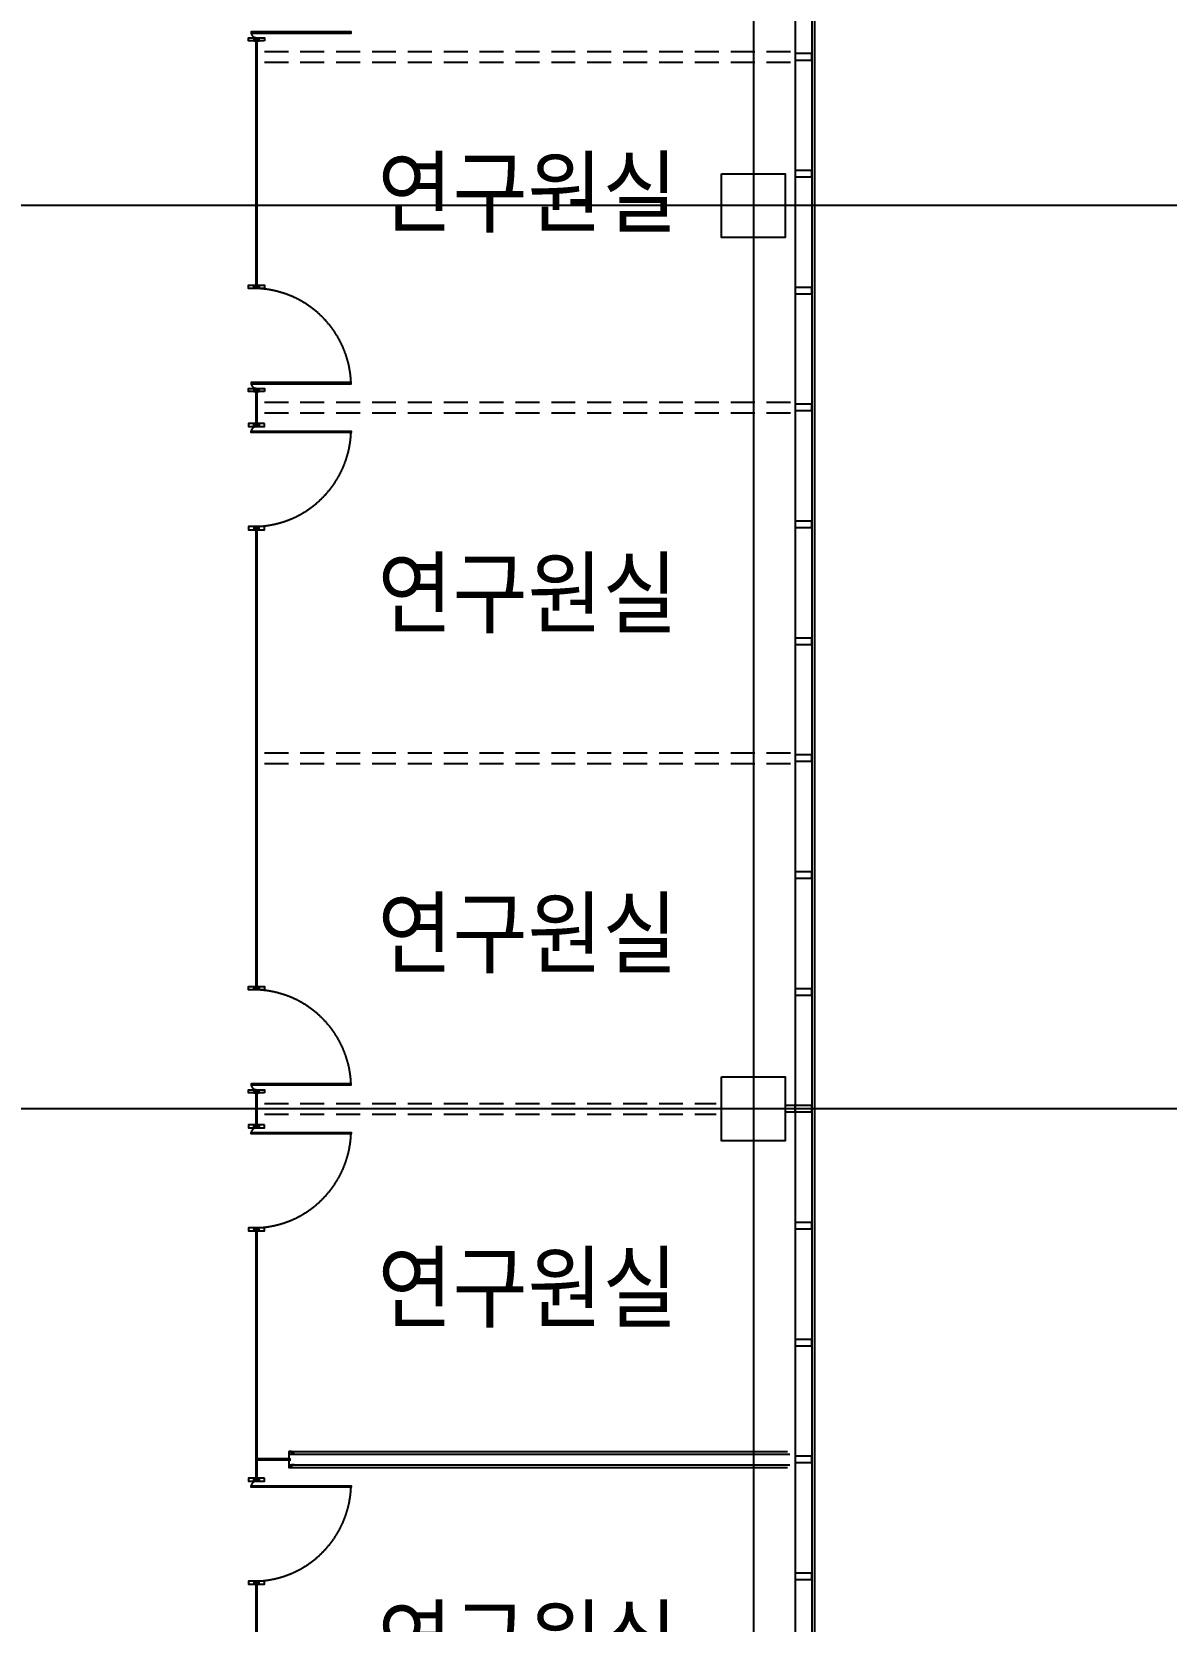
# Model space of a CAD drawing. Header units: metres. Extents: x 630750 to 860239, y 578133 to 726633.
# Drawn here: x 763716 to 774389, y 670988 to 685946 of the extents above; entities that cross this region are included whole.
import ezdxf

# ---------------------------------------------------------------- set-up
doc = ezdxf.new("R2010")
doc.units = ezdxf.units.M
doc.header["$LTSCALE"] = 300
for name, pattern in [('CEN', [62, 60, -1, 0, -1]), ('DASHDOT', [25.4, 12.7, -6.35, 0, -6.35]), ('HID1', [0.375, 0.25, -0.125]), ('업무시설_xr-base$0$CONTINOUS', [0])]:
    doc.linetypes.add(name, pattern=pattern)
for name, color, linetype in [('A-CEN-1', 1, 'Continuous'), ('A-CON', 2, 'Continuous'), ('A-TXT', 3, 'Continuous'), ('A-WIN', 4, 'Continuous'), ('A-WIN-GLASS', 4, 'Continuous'), ('INT', 117, 'Continuous'), ('KUK-DOOR', 4, 'Continuous'), ('KUK-DOOR-FRAME', 4, 'Continuous'), ('KUK-WALL-DRYWALL', 4, 'Continuous'), ('KUK-WALL-FIN 1', 30, 'Continuous'), ('KUK-WINDOW', 4, 'Continuous')]:
    doc.layers.add(name, color=color, linetype=linetype)
doc.styles.add('돋움', font='')
doc.styles.get('돋움').set_extended_font_data('Dotum')

msp = doc.modelspace()

# ---------------------------------------------------------------- linework, layer by layer
at = {"layer": 'A-CEN-1', "linetype": 'CEN'}
for p, q in [((770504.4, 706258.8, 0), (770504.4, 599969.6, 0)), ((795684.4, 684310.2, 0), (657202.6, 684310.2, 0)), ((795684.4, 675810.2, 0), (657202.6, 675810.2, 0))]:
    msp.add_line(p, q, dxfattribs=at)
at = {"layer": 'A-CON', "elevation": 0}
for points in [[(770204.4, 684610.2), (770804.4, 684610.2), (770804.4, 684010.2), (770204.4, 684010.2)], [(770204.4, 676110.2), (770804.4, 676110.2), (770804.4, 675510.2), (770204.4, 675510.2)]]:
    msp.add_lwpolyline(points, close=True, dxfattribs=at)
at = {"layer": 'A-WIN', "elevation": 0}
msp.add_lwpolyline([(770898.4, 675840.2), (770804.4, 675840.2), (770804.4, 675780.2), (770898.4, 675780.2)], close=True, dxfattribs=at)
at = {"layer": 'A-WIN-GLASS'}
for p, q in [((771054.4, 692360.2, 0), (771054.4, 669210.2, 0)), ((771078.4, 692384.2, 0), (771078.4, 669210.2, 0))]:
    msp.add_line(p, q, dxfattribs=at)
at = {"layer": 'A-WIN-GLASS', "color": 9}
msp.add_line((770898.4, 692204.2, 0), (770898.4, 669240.2, 0), dxfattribs=at)
at = {"layer": 'A-WIN-GLASS', "elevation": 0}
for points in [[(770898.4, 685740.2), (770898.4, 685680.2), (771054.4, 685680.2), (771054.4, 685740.2)], [(770898.4, 684640.2), (770898.4, 684580.2), (771054.4, 684580.2), (771054.4, 684640.2)], [(770898.4, 683540.2), (770898.4, 683480.2), (771054.4, 683480.2), (771054.4, 683540.2)], [(770898.4, 682440.2), (770898.4, 682380.2), (771054.4, 682380.2), (771054.4, 682440.2)], [(770898.4, 681340.2), (770898.4, 681280.2), (771054.4, 681280.2), (771054.4, 681340.2)], [(770898.4, 680240.2), (770898.4, 680180.2), (771054.4, 680180.2), (771054.4, 680240.2)], [(770898.4, 679140.2), (770898.4, 679080.2), (771054.4, 679080.2), (771054.4, 679140.2)], [(770898.4, 678040.2), (770898.4, 677980.2), (771054.4, 677980.2), (771054.4, 678040.2)], [(770898.4, 676940.2), (770898.4, 676880.2), (771054.4, 676880.2), (771054.4, 676940.2)], [(770898.4, 675840.2), (770898.4, 675780.2), (771054.4, 675780.2), (771054.4, 675840.2)], [(770898.4, 674740.2), (770898.4, 674680.2), (771054.4, 674680.2), (771054.4, 674740.2)], [(770898.4, 673640.2), (770898.4, 673580.2), (771054.4, 673580.2), (771054.4, 673640.2)], [(770898.4, 672540.2), (770898.4, 672480.2), (771054.4, 672480.2), (771054.4, 672540.2)], [(770898.4, 671440.2), (770898.4, 671380.2), (771054.4, 671380.2), (771054.4, 671440.2)]]:
    msp.add_lwpolyline(points, close=True, dxfattribs=at)
at = {"layer": 'INT', "linetype": 'HID1', "ltscale": 3}
for p, q in [((765904.4, 685760.2), (770904.4, 685760.2)), ((765904.4, 685660.2), (770904.4, 685660.2)), ((765904.4, 682460.2), (770904.4, 682460.2)), ((765904.4, 682360.2), (770904.4, 682360.2)), ((765904.4, 679160.2), (770904.4, 679160.2)), ((765904.4, 679060.2), (770904.4, 679060.2)), ((765904.4, 675860.2), (770154.4, 675860.2)), ((765904.4, 675760.2), (770154.4, 675760.2))]:
    msp.add_line(p, q, dxfattribs=at)
at = {"layer": 'KUK-DOOR', "color": 4}
for points in [[(765779.4, 685934.2), (766719.4, 685934.2), (766719.4, 685946.2), (765779.4, 685946.2)], [(765779.4, 682634.2), (766719.4, 682634.2), (766719.4, 682646.2), (765779.4, 682646.2)], [(765779.4, 682186.2), (766719.4, 682186.2), (766719.4, 682174.2), (765779.4, 682174.2)], [(765779.4, 676034.2), (766719.4, 676034.2), (766719.4, 676046.2), (765779.4, 676046.2)], [(765779.4, 675586.2), (766719.4, 675586.2), (766719.4, 675574.2), (765779.4, 675574.2)], [(765779.4, 672261.2), (766719.4, 672261.2), (766719.4, 672249.2), (765779.4, 672249.2)]]:
    msp.add_lwpolyline(points, close=True, dxfattribs=at)
at = {"layer": 'KUK-DOOR', "color": 1, "linetype": 'DASHDOT', "ltscale": 0.11}
for centre in [(765829.4, 685940.2), (765829.4, 682640.2), (765829.4, 682180.2), (765829.4, 676040.2), (765829.4, 675580.2), (765829.4, 672255.2)]:
    msp.add_circle(centre, 5, dxfattribs=at)
for centre, start, end in [((765829.4, 685940.2), 180.00001, 270.00001), ((765829.4, 682640.2), 180.00001, 270.00001), ((765829.4, 682180.2), 89.99999, 179.99999), ((765829.4, 676040.2), 180.00001, 270.00001), ((765829.4, 675580.2), 89.99999, 179.99999), ((765829.4, 672255.2), 89.99999, 179.99999)]:
    msp.add_arc(centre, 50, start, end, dxfattribs=at)
at = {"layer": 'KUK-DOOR', "color": 1, "linetype": 'DASHDOT'}
for centre, start, end in [((765798.4, 682609), 2.31221, 88.07534), ((765798.4, 682211.4), 271.92466, 357.68779), ((765798.4, 682211.4), 271.92466, 357.68779), ((765798.4, 676009), 2.31221, 88.07534), ((765798.4, 675611.4), 271.92466, 357.68779), ((765798.4, 672286.4), 271.92466, 357.68779)]:
    msp.add_arc(centre, 921.7, start, end, dxfattribs=at)
at = {"layer": 'KUK-DOOR-FRAME'}
for points in [[(765904.4, 685860.2), (765754.4, 685860.2), (765754.4, 685890.2), (765862.4, 685890.2), (765862.4, 685890.2), (765904.4, 685890.2), (765904.4, 685860.2)], [(765904.4, 683530.2), (765862.4, 683530.2), (765862.4, 683530.2), (765754.4, 683530.2), (765754.4, 683560.2), (765904.4, 683560.2), (765904.4, 683530.2)], [(765904.4, 682560.2), (765754.4, 682560.2), (765754.4, 682590.2), (765862.4, 682590.2), (765862.4, 682590.2), (765904.4, 682590.2), (765904.4, 682560.2)], [(765904.4, 682260.2), (765754.4, 682260.2), (765754.4, 682230.2), (765862.4, 682230.2), (765862.4, 682230.2), (765904.4, 682230.2), (765904.4, 682260.2)], [(765904.4, 681290.2), (765862.4, 681290.2), (765862.4, 681290.2), (765754.4, 681290.2), (765754.4, 681260.2), (765904.4, 681260.2), (765904.4, 681290.2)], [(765904.4, 681290.2), (765862.4, 681290.2), (765862.4, 681290.2), (765754.4, 681290.2), (765754.4, 681260.2), (765904.4, 681260.2), (765904.4, 681290.2)], [(765904.4, 676930.2), (765862.4, 676930.2), (765862.4, 676930.2), (765754.4, 676930.2), (765754.4, 676960.2), (765904.4, 676960.2), (765904.4, 676930.2)], [(765904.4, 675960.2), (765754.4, 675960.2), (765754.4, 675990.2), (765862.4, 675990.2), (765862.4, 675990.2), (765904.4, 675990.2), (765904.4, 675960.2)], [(765904.4, 675660.2), (765754.4, 675660.2), (765754.4, 675630.2), (765862.4, 675630.2), (765862.4, 675630.2), (765904.4, 675630.2), (765904.4, 675660.2)], [(765904.4, 674690.2), (765862.4, 674690.2), (765862.4, 674690.2), (765754.4, 674690.2), (765754.4, 674660.2), (765904.4, 674660.2), (765904.4, 674690.2)], [(765904.4, 672335.2), (765754.4, 672335.2), (765754.4, 672305.2), (765862.4, 672305.2), (765862.4, 672305.2), (765904.4, 672305.2), (765904.4, 672335.2)], [(765904.4, 671365.2), (765862.4, 671365.2), (765862.4, 671365.2), (765754.4, 671365.2), (765754.4, 671335.2), (765904.4, 671335.2), (765904.4, 671365.2)]]:
    msp.add_lwpolyline(points, dxfattribs=at)
at = {"layer": 'KUK-WALL-DRYWALL'}
for p, q in [((766136, 672560.2), (770847.8, 672560.2)), ((766136, 672460.2), (770847.8, 672460.2))]:
    msp.add_line(p, q, dxfattribs=at)
at = {"layer": 'KUK-WALL-FIN 1', "color": 8}
for p, q in [((765822.4, 685865.2), (765836.4, 685865.2)), ((765825.4, 685865.2, 1192.4), (765825.4, 683555.2, 3419.7)), ((765833.4, 685865.2, -888.5), (765833.4, 683555.2, 3421.4)), ((765822.4, 683555.2), (765836.4, 683555.2)), ((765822.4, 682565.2), (765836.4, 682565.2)), ((765825.4, 682565.2, 1192.4), (765825.4, 682255.2, 3419.7)), ((765833.4, 682565.2, -888.5), (765833.4, 682255.2, 3421.4)), ((765822.4, 682255.2), (765836.4, 682255.2)), ((765822.4, 681265.2), (765836.4, 681265.2)), ((765822.4, 681265.2), (765836.4, 681265.2)), ((765825.4, 681265.2, 1192.4), (765825.4, 676955.2, 3419.7)), ((765833.4, 681265.2, -888.5), (765833.4, 676955.2, 3421.4)), ((765822.4, 676955.2), (765836.4, 676955.2)), ((765822.4, 675965.2), (765836.4, 675965.2)), ((765825.4, 675965.2, 1192.4), (765825.4, 675655.2, 3419.7)), ((765833.4, 675965.2, -888.5), (765833.4, 675655.2, 3421.4)), ((765822.4, 675655.2), (765836.4, 675655.2)), ((765822.4, 674665.2), (765836.4, 674665.2)), ((765825.4, 674665.2, 1192.4), (765825.4, 672330.2, 3419.7)), ((765833.4, 674665.2, -888.5), (765833.4, 672330.2, 3421.4)), ((765822.4, 672330.2), (765836.4, 672330.2)), ((765822.4, 671340.2), (765836.4, 671340.2)), ((765825.4, 671340.2, 1192.4), (765825.4, 669580.2, 3419.7)), ((765833.4, 671340.2, -888.5), (765833.4, 669580.2, 3421.4))]:
    msp.add_line(p, q, dxfattribs=at)
at = {"layer": 'KUK-WALL-FIN 1'}
for p, q in [((766159.4, 672585.2), (770824.4, 672585.2)), ((766159.4, 672435.2), (770824.4, 672435.2))]:
    msp.add_line(p, q, dxfattribs=at)
at = {"layer": 'KUK-WALL-FIN 1', "color": 4}
for points in [[(765854.4, 685860.2), (765854.4, 685880.2), (765804.4, 685880.2), (765804.4, 685860.2), (765822.4, 685860.2), (765822.4, 685870.2), (765836.4, 685870.2), (765836.4, 685860.2)], [(765854.4, 683560.2), (765854.4, 683540.2), (765804.4, 683540.2), (765804.4, 683560.2), (765822.4, 683560.2), (765822.4, 683550.2), (765836.4, 683550.2), (765836.4, 683560.2)], [(765854.4, 682560.2), (765854.4, 682580.2), (765804.4, 682580.2), (765804.4, 682560.2), (765822.4, 682560.2), (765822.4, 682570.2), (765836.4, 682570.2), (765836.4, 682560.2)], [(765854.4, 682260.2), (765854.4, 682240.2), (765804.4, 682240.2), (765804.4, 682260.2), (765822.4, 682260.2), (765822.4, 682250.2), (765836.4, 682250.2), (765836.4, 682260.2)], [(765854.4, 681260.2), (765854.4, 681280.2), (765804.4, 681280.2), (765804.4, 681260.2), (765822.4, 681260.2), (765822.4, 681270.2), (765836.4, 681270.2), (765836.4, 681260.2)], [(765854.4, 681260.2), (765854.4, 681280.2), (765804.4, 681280.2), (765804.4, 681260.2), (765822.4, 681260.2), (765822.4, 681270.2), (765836.4, 681270.2), (765836.4, 681260.2)], [(765854.4, 676960.2), (765854.4, 676940.2), (765804.4, 676940.2), (765804.4, 676960.2), (765822.4, 676960.2), (765822.4, 676950.2), (765836.4, 676950.2), (765836.4, 676960.2)], [(765854.4, 675960.2), (765854.4, 675980.2), (765804.4, 675980.2), (765804.4, 675960.2), (765822.4, 675960.2), (765822.4, 675970.2), (765836.4, 675970.2), (765836.4, 675960.2)], [(765854.4, 675660.2), (765854.4, 675640.2), (765804.4, 675640.2), (765804.4, 675660.2), (765822.4, 675660.2), (765822.4, 675650.2), (765836.4, 675650.2), (765836.4, 675660.2)], [(765854.4, 674660.2), (765854.4, 674680.2), (765804.4, 674680.2), (765804.4, 674660.2), (765822.4, 674660.2), (765822.4, 674670.2), (765836.4, 674670.2), (765836.4, 674660.2)], [(765854.4, 672335.2), (765854.4, 672315.2), (765804.4, 672315.2), (765804.4, 672335.2), (765822.4, 672335.2), (765822.4, 672325.2), (765836.4, 672325.2), (765836.4, 672335.2)], [(765854.4, 671335.2), (765854.4, 671355.2), (765804.4, 671355.2), (765804.4, 671335.2), (765822.4, 671335.2), (765822.4, 671345.2), (765836.4, 671345.2), (765836.4, 671335.2)]]:
    msp.add_lwpolyline(points, close=True, dxfattribs=at)
at = {"layer": 'KUK-WALL-FIN 1', "color": 8}
for points in [[(765852.8, 685861.8), (765852.8, 685878.6), (765806, 685878.6), (765806, 685861.8), (765820.8, 685861.8), (765820.8, 685871.8), (765838, 685871.8), (765838, 685861.8)], [(765852.8, 683558.6), (765852.8, 683541.8), (765806, 683541.8), (765806, 683558.6), (765820.8, 683558.6), (765820.8, 683548.6), (765838, 683548.6), (765838, 683558.6)], [(765852.8, 682561.8), (765852.8, 682578.6), (765806, 682578.6), (765806, 682561.8), (765820.8, 682561.8), (765820.8, 682571.8), (765838, 682571.8), (765838, 682561.8)], [(765852.8, 682258.6), (765852.8, 682241.8), (765806, 682241.8), (765806, 682258.6), (765820.8, 682258.6), (765820.8, 682248.6), (765838, 682248.6), (765838, 682258.6)], [(765852.8, 681261.8), (765852.8, 681278.6), (765806, 681278.6), (765806, 681261.8), (765820.8, 681261.8), (765820.8, 681271.8), (765838, 681271.8), (765838, 681261.8)], [(765852.8, 681261.8), (765852.8, 681278.6), (765806, 681278.6), (765806, 681261.8), (765820.8, 681261.8), (765820.8, 681271.8), (765838, 681271.8), (765838, 681261.8)], [(765852.8, 676958.6), (765852.8, 676941.8), (765806, 676941.8), (765806, 676958.6), (765820.8, 676958.6), (765820.8, 676948.6), (765838, 676948.6), (765838, 676958.6)], [(765852.8, 675961.8), (765852.8, 675978.6), (765806, 675978.6), (765806, 675961.8), (765820.8, 675961.8), (765820.8, 675971.8), (765838, 675971.8), (765838, 675961.8)], [(765852.8, 675658.6), (765852.8, 675641.8), (765806, 675641.8), (765806, 675658.6), (765820.8, 675658.6), (765820.8, 675648.6), (765838, 675648.6), (765838, 675658.6)], [(765852.8, 674661.8), (765852.8, 674678.6), (765806, 674678.6), (765806, 674661.8), (765820.8, 674661.8), (765820.8, 674671.8), (765838, 674671.8), (765838, 674661.8)], [(765852.8, 672333.6), (765852.8, 672316.8), (765806, 672316.8), (765806, 672333.6), (765820.8, 672333.6), (765820.8, 672323.6), (765838, 672323.6), (765838, 672333.6)], [(765852.8, 671336.8), (765852.8, 671353.6), (765806, 671353.6), (765806, 671336.8), (765820.8, 671336.8), (765820.8, 671346.8), (765838, 671346.8), (765838, 671336.8)]]:
    msp.add_lwpolyline(points, close=True, dxfattribs=at)
at = {"layer": 'KUK-WALL-FIN 1', "color": 4}
for points in [[(765824.4, 685864.2), (765824.4, 683556.2), (765825.4, 683555.2), (765833.4, 683555.2), (765834.4, 683556.2), (765834.4, 685864.2), (765833.4, 685865.2), (765825.4, 685865.2), (765824.4, 685864.2)], [(765824.4, 682564.2), (765824.4, 682256.2), (765825.4, 682255.2), (765833.4, 682255.2), (765834.4, 682256.2), (765834.4, 682564.2), (765833.4, 682565.2), (765825.4, 682565.2), (765824.4, 682564.2)], [(765824.4, 681264.2), (765824.4, 676956.2), (765825.4, 676955.2), (765833.4, 676955.2), (765834.4, 676956.2), (765834.4, 681264.2), (765833.4, 681265.2), (765825.4, 681265.2), (765824.4, 681264.2)], [(765824.4, 675964.2), (765824.4, 675656.2), (765825.4, 675655.2), (765833.4, 675655.2), (765834.4, 675656.2), (765834.4, 675964.2), (765833.4, 675965.2), (765825.4, 675965.2), (765824.4, 675964.2)], [(765824.4, 674664.2), (765824.4, 672331.2), (765825.4, 672330.2), (765833.4, 672330.2), (765834.4, 672331.2), (765834.4, 674664.2), (765833.4, 674665.2), (765825.4, 674665.2), (765824.4, 674664.2)], [(765824.4, 671339.2), (765824.4, 669581.2), (765825.4, 669580.2), (765833.4, 669580.2), (765834.4, 669581.2), (765834.4, 671339.2), (765833.4, 671340.2), (765825.4, 671340.2), (765824.4, 671339.2)]]:
    msp.add_lwpolyline(points, dxfattribs=at)
at = {"layer": 'KUK-WALL-FIN 1', "color": 3, "linetype": '업무시설_xr-base$0$CONTINOUS'}
msp.add_lwpolyline([(766134.4, 672585.2), (766134.4, 672515.2), (766144.4, 672515.2), (766144.4, 672505.2), (766134.4, 672505.2), (766134.4, 672435.2), (766159.4, 672435.2), (766159.4, 672458.6), (766184.4, 672458.6), (766184.4, 672460.2), (766157.8, 672460.2), (766157.8, 672436.8), (766136, 672436.8), (766136, 672503.6), (766146, 672503.6), (766146, 672516.8), (766136, 672516.8), (766136, 672583.6), (766157.8, 672583.6), (766157.8, 672560.2), (766184.4, 672560.2), (766184.4, 672561.8), (766159.4, 672561.8), (766159.4, 672585.2), (766134.4, 672585.2)], dxfattribs=at)
at = {"layer": 'KUK-WALL-FIN 1', "color": 8}
for centre, start, end in [((765822.3, 685858.1), 349.48527, 87.80693), ((765836.5, 685858.1), 92.16565, 190.48732), ((765822.3, 683562.3), 272.17936, 10.50102), ((765836.5, 683562.3), 169.49898, 267.82064), ((765822.3, 682558.1), 349.48527, 87.80693), ((765836.5, 682558.1), 92.16565, 190.48732), ((765822.3, 682262.3), 272.17936, 10.50102), ((765836.5, 682262.3), 169.49898, 267.82064), ((765822.3, 681258.1), 349.48527, 87.80693), ((765822.3, 681258.1), 349.48527, 87.80693), ((765836.5, 681258.1), 92.16565, 190.48732), ((765836.5, 681258.1), 92.16565, 190.48732), ((765822.3, 676962.3), 272.17936, 10.50102), ((765836.5, 676962.3), 169.49898, 267.82064), ((765822.3, 675958.1), 349.48527, 87.80693), ((765836.5, 675958.1), 92.16565, 190.48732), ((765822.3, 675662.3), 272.17936, 10.50102), ((765836.5, 675662.3), 169.49898, 267.82064), ((765822.3, 674658.1), 349.48527, 87.80693), ((765836.5, 674658.1), 92.16565, 190.48732), ((765822.3, 672337.3), 272.17936, 10.50102), ((765836.5, 672337.3), 169.49898, 267.82064), ((765822.3, 671333.1), 349.48527, 87.80693), ((765836.5, 671333.1), 92.16565, 190.48732)]:
    msp.add_arc(centre, 2.12, start, end, dxfattribs=at)
at = {"layer": 'KUK-WINDOW', "linetype": '업무시설_xr-base$0$CONTINOUS'}
msp.add_lwpolyline([(765834.4, 672505.2), (766144.4, 672505.2), (766144.4, 672515.2), (765834.4, 672515.2)], dxfattribs=at)

# ---------------------------------------------------------------- texts
at = {"layer": 'A-TXT', "color": 3, "style": '돋움', "width": 0.9}
for p in [(766968.9, 684123.8, 0), (766968.9, 680352, 0), (766968.9, 677151, 0), (766968.9, 673816.7, 0), (766968.9, 670488.9, 0)]:
    msp.add_text('연구원실', height=625, rotation=0.00001, dxfattribs=at).set_placement(p)

doc.saveas('drawing.dxf')
